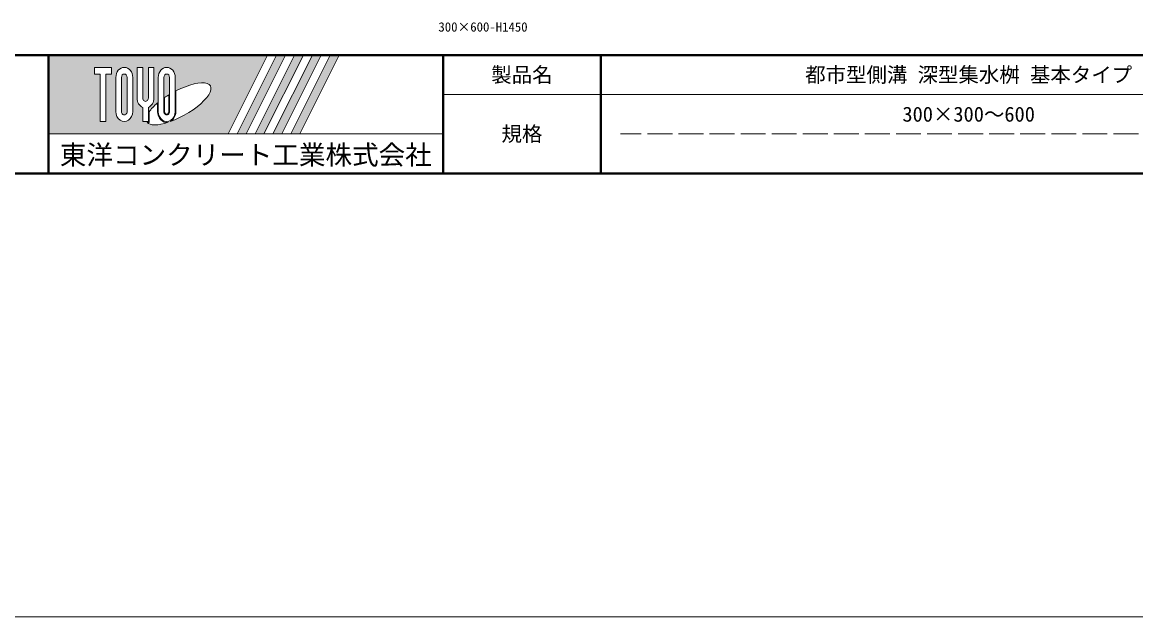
# Model space of a CAD drawing. Units: millimetres at full size; details may follow other scales. Extents: x -3301 to 90699, y 107523 to 139162.
# Drawn here: x 19816 to 25461, y 107523 to 110538 of the extents above; entities that cross this region are included whole.
import ezdxf
from ezdxf.enums import TextEntityAlignment as Align

# ---------------------------------------------------------------- set-up
doc = ezdxf.new("R2010")
doc.units = ezdxf.units.MM
doc.header["$LTSCALE"] = 21
doc.linetypes.add('DASHED', pattern=[7.5, 6, -1.5])
doc.linetypes.add('USER1', pattern=[1.35, 0.75, -0.6])
for name, color, linetype, lineweight in [('0_2', 7, 'USER1', 9), ('図枠', 7, 'Continuous', 5), ('枠', 5, 'Continuous', 13), ('補助線', 8, 'Continuous', 13)]:
    doc.layers.add(name, color=color, linetype=linetype, lineweight=lineweight)
doc.styles.add('ＭＳ ゴシック', font='')
doc.styles.get('ＭＳ ゴシック').set_extended_font_data('MS Gothic')

msp = doc.modelspace()

# ---------------------------------------------------------------- hatches: boundary and pattern name
at = {"layer": '図枠'}
h = msp.add_hatch(color=256, dxfattribs=at)
h.paths.add_polyline_path([(19949.21, 110371.48), (19949.21, 109971.48), (20859.84, 109971.48), (21059.84, 110371.48)])
edge = h.paths.add_edge_path(flags=16)
edge.add_ellipse((20608.11, 110123.81), major_axis=(161.62, 90.46), ratio=0.3471473, start_angle=-144.31122, end_angle=72.1899, ccw=False)
edge.add_ellipse((20548.26, 110084.75), major_axis=(0, 55), ratio=0.8463542, start_angle=-160.70346, end_angle=-90)
edge.add_line((20594.81, 110084.75), (20594.81, 110189.59))
edge = h.paths.add_edge_path(flags=16)
edge.add_ellipse((20548.26, 110258.21), major_axis=(0, 50.77), ratio=0.8463542, start_angle=-90, end_angle=90, ccw=False)
edge.add_line((20591.23, 110258.21), (20591.23, 110084.75))
edge.add_ellipse((20548.26, 110084.75), major_axis=(0, 50.77), ratio=0.8463542, start_angle=90, end_angle=-90, ccw=False)
edge.add_line((20505.29, 110084.75), (20505.29, 110258.21))
edge = h.paths.add_edge_path(flags=16)
edge.add_line((20562.58, 110258.21), (20562.58, 110084.75))
edge.add_ellipse((20548.26, 110084.75), major_axis=(0, 16.92), ratio=0.8463542, start_angle=90, end_angle=-90, ccw=False)
edge.add_line((20533.94, 110084.75), (20533.94, 110258.21))
edge.add_ellipse((20548.26, 110258.21), major_axis=(0, 16.92), ratio=0.8463542, start_angle=-90, end_angle=90, ccw=False)
edge = h.paths.add_edge_path(flags=16)
edge.add_line((20559, 110169.55), (20559, 110084.75))
edge.add_ellipse((20548.26, 110084.75), major_axis=(0, 12.69), ratio=0.8463541, start_angle=90, end_angle=-90, ccw=False)
edge.add_line((20537.52, 110084.75), (20537.52, 110155.67))
edge.add_ellipse((20608.11, 110123.81), major_axis=(161.62, 90.46), ratio=0.3471473, start_angle=107.79174, end_angle=126.47132, ccw=False)
edge = h.paths.add_edge_path(flags=16)
edge.add_ellipse((20440.84, 110153.5), major_axis=(0, 50.77), ratio=0.8463542, start_angle=-163.34117, end_angle=-90, ccw=False)
edge.add_line((20455.16, 110105.63), (20455.16, 110033.98))
edge.add_line((20455.16, 110033.98), (20426.51, 110033.98))
edge.add_line((20426.51, 110033.98), (20426.51, 110105.63))
edge.add_ellipse((20440.84, 110153.5), major_axis=(0, 50.77), ratio=0.8463542, start_angle=90, end_angle=163.34117, ccw=False)
edge.add_line((20397.87, 110153.5), (20397.87, 110308.98))
edge.add_line((20397.87, 110308.98), (20426.51, 110308.98))
edge.add_line((20426.51, 110308.98), (20426.51, 110153.5))
edge.add_ellipse((20440.84, 110153.5), major_axis=(0, 16.92), ratio=0.8463542, start_angle=90, end_angle=-90)
edge.add_line((20455.16, 110153.5), (20455.16, 110308.98))
edge.add_line((20455.16, 110308.98), (20483.81, 110308.98))
edge.add_line((20483.81, 110308.98), (20483.81, 110153.5))
edge = h.paths.add_edge_path(flags=16)
edge.add_line((20501.71, 110128.53), (20501.71, 110084.75))
edge.add_ellipse((20548.26, 110084.75), major_axis=(0, 55), ratio=0.8463542, start_angle=90, end_angle=-171.54427)
edge.add_ellipse((20608.11, 110123.81), major_axis=(161.62, 90.46), ratio=0.3471473, start_angle=-178.64954, end_angle=-148.29244, ccw=False)
edge.add_line((20448.99, 110029.75), (20458.74, 110029.75))
edge.add_line((20458.74, 110029.75), (20458.74, 110083.38))
edge.add_ellipse((20608.11, 110123.81), major_axis=(161.62, 90.46), ratio=0.3471473, start_angle=148.21912, end_angle=165.90812, ccw=False)
edge = h.paths.add_edge_path(flags=16)
edge.add_ellipse((20333.42, 110258.21), major_axis=(0, 50.77), ratio=0.8463542, start_angle=-90, end_angle=90, ccw=False)
edge.add_line((20376.38, 110258.21), (20376.38, 110084.75))
edge.add_ellipse((20333.42, 110084.75), major_axis=(0, 50.77), ratio=0.8463542, start_angle=90, end_angle=-90, ccw=False)
edge.add_line((20290.45, 110084.75), (20290.45, 110258.21))
edge = h.paths.add_edge_path(flags=16)
edge.add_line((20347.74, 110258.21), (20347.74, 110084.75))
edge.add_ellipse((20333.42, 110084.75), major_axis=(0, 16.92), ratio=0.8463542, start_angle=90, end_angle=-90, ccw=False)
edge.add_line((20319.09, 110084.75), (20319.09, 110258.21))
edge.add_ellipse((20333.42, 110258.21), major_axis=(0, 16.92), ratio=0.8463542, start_angle=-90, end_angle=90, ccw=False)
h.paths.add_polyline_path([(20268.96, 110308.98), (20268.96, 110275.13), (20240.32, 110275.13), (20240.32, 110033.98), (20211.67, 110033.98), (20211.67, 110275.13), (20183.03, 110275.13), (20183.03, 110308.98)], flags=16)
for points in [[(20905.21, 109971.48), (20950.59, 109971.48), (21150.59, 110371.48), (21105.21, 110371.48)], [(21241.34, 110371.48), (21195.96, 110371.48), (20995.96, 109971.48), (21041.34, 109971.48)], [(21332.09, 110371.48), (21286.71, 110371.48), (21086.71, 109971.48), (21132.09, 109971.48)], [(21422.84, 110371.48), (21377.46, 110371.48), (21177.46, 109971.48), (21222.84, 109971.48)]]:
    msp.add_hatch(color=256, dxfattribs=at).paths.add_polyline_path(points)

# ---------------------------------------------------------------- linework, layer by layer
at = {"layer": '図枠', "lineweight": 40}
for p, q in [((12899.21, 110371.48), (28499.21, 110371.48)), ((19949.21, 109771.48), (19949.21, 110371.48)), ((21949.21, 109771.48), (21949.21, 110371.48)), ((22749.21, 109771.48), (22749.21, 110371.48)), ((12899.21, 109771.48), (28499.21, 109771.48))]:
    msp.add_line(p, q, dxfattribs=at)
at = {"layer": '図枠', "lineweight": 20}
msp.add_line((13299.21, 110371.48), (28099.21, 110371.48), dxfattribs=at)
at = {"layer": '図枠'}
for p, q in [((19949.21, 110371.48), (21059.84, 110371.48)), ((21059.84, 110371.48), (20859.84, 109971.48)), ((21105.21, 110371.48), (20905.21, 109971.48)), ((21150.59, 110371.48), (20950.59, 109971.48)), ((21195.96, 110371.48), (20995.96, 109971.48)), ((21241.34, 110371.48), (21041.34, 109971.48)), ((21286.71, 110371.48), (21086.71, 109971.48)), ((21105.21, 110371.48), (21150.59, 110371.48)), ((21332.09, 110371.48), (21132.09, 109971.48)), ((21377.46, 110371.48), (21177.46, 109971.48)), ((21195.96, 110371.48), (21241.34, 110371.48)), ((21422.84, 110371.48), (21222.84, 109971.48)), ((21286.71, 110371.48), (21332.09, 110371.48)), ((21377.46, 110371.48), (21422.84, 110371.48)), ((20183.03, 110308.98), (20183.03, 110275.13)), ((20183.03, 110308.98), (20268.96, 110308.98)), ((20268.96, 110308.98), (20268.96, 110275.13)), ((20397.87, 110308.98), (20426.51, 110308.98)), ((20397.87, 110153.5), (20397.87, 110308.98)), ((20426.51, 110308.98), (20426.51, 110153.5)), ((20455.16, 110308.98), (20483.81, 110308.98)), ((20455.16, 110153.5), (20455.16, 110308.98)), ((20483.81, 110308.98), (20483.81, 110153.5)), ((20211.67, 110275.13), (20183.03, 110275.13)), ((20211.67, 110275.13), (20211.67, 110033.98)), ((20240.32, 110275.13), (20240.32, 110033.98)), ((20268.96, 110275.13), (20240.32, 110275.13)), ((20290.45, 110258.21), (20290.45, 110084.75)), ((20319.09, 110084.75), (20319.09, 110258.21)), ((20347.74, 110258.21), (20347.74, 110084.75)), ((20376.38, 110084.75), (20376.38, 110258.21)), ((20505.29, 110258.21), (20505.29, 110084.75)), ((20533.94, 110084.75), (20533.94, 110258.21)), ((20562.58, 110258.21), (20562.58, 110084.75)), ((20591.23, 110084.75), (20591.23, 110258.21)), ((20594.81, 110084.75), (20594.81, 110189.59)), ((20537.52, 110084.75), (20537.52, 110155.67)), ((20559, 110169.55), (20559, 110084.75)), ((20426.51, 110105.63), (20426.51, 110033.98)), ((20455.16, 110105.63), (20455.16, 110033.98)), ((20458.74, 110083.38), (20458.74, 110029.75)), ((20501.71, 110128.53), (20501.71, 110084.75)), ((20240.32, 110033.98), (20211.67, 110033.98)), ((20455.16, 110033.98), (20426.51, 110033.98)), ((20448.99, 110029.75), (20458.74, 110029.75)), ((19949.21, 109971.48), (20859.84, 109971.48)), ((20905.21, 109971.48), (20950.59, 109971.48)), ((20995.96, 109971.48), (21041.34, 109971.48)), ((21086.71, 109971.48), (21132.09, 109971.48)), ((21177.46, 109971.48), (21222.84, 109971.48))]:
    msp.add_line(p, q, dxfattribs=at)
at = {"layer": '図枠', "lineweight": 13}
msp.add_line((28499.21, 110171.48), (21949.21, 110171.48), dxfattribs=at)
at = {"layer": '図枠', "linetype": 'DASHED', "lineweight": 9}
msp.add_line((26419.21, 109971.48), (22849.21, 109971.48), dxfattribs=at)
at = {"layer": '図枠'}
for centre, major_axis, ratio, start_param, end_param in [((20333.42, 110258.21), (0, 50.77), 0.846354, 4.712389, 7.8539816), ((20548.26, 110258.21), (0, 50.77), 0.846354, 4.712389, 7.8539816), ((20333.42, 110258.21), (0, 16.92), 0.846354, 4.712389, 7.8539816), ((20548.26, 110258.21), (0, 16.92), 0.846354, 4.712389, 7.8539816), ((20608.11, 110123.81), (161.62, 90.46), 0.347147, 4.2621853, 7.7429163), ((20440.84, 110153.5), (0, 50.77), 0.846354, 1.5707963, 2.8017557), ((20440.84, 110153.5), (0, 16.92), 0.846354, 1.5707963, 4.712389), ((20440.84, 110153.5), (0, 50.77), 0.846354, 3.4814296, 4.712389), ((20608.11, 110123.81), (161.62, 90.46), 0.347147, 1.6817405, 1.8219833), ((20333.42, 110084.75), (0, 50.77), 0.846354, 1.5707963, 4.712389), ((20333.42, 110084.75), (0, 16.92), 0.846354, 1.5707963, 4.712389), ((20608.11, 110123.81), (161.62, 90.46), 0.347147, 2.0815197, 2.5155126), ((20548.26, 110084.75), (0, 55), 0.846354, 1.5707963, 3.3154679), ((20548.26, 110084.75), (0, 50.77), 0.846354, 1.5707963, 4.712389), ((20548.26, 110084.75), (0, 16.92), 0.846354, 1.5707963, 4.712389), ((20548.26, 110084.75), (0, 12.69), 0.846354, 1.5707963, 4.712389), ((20548.26, 110084.75), (0, 55), 0.846354, 3.5338438, 4.712389), ((20608.11, 110123.81), (161.62, 90.46), 0.347147, 3.2093975, 4.2004451)]:
    msp.add_ellipse(centre, major_axis=major_axis, ratio=ratio, start_param=start_param, end_param=end_param, dxfattribs=at)
at = {"layer": '枠'}
msp.add_line((-3300.79, 107523.32), (90699.21, 107523.32), dxfattribs=at)
at = {"layer": '補助線'}
msp.add_line((19949.21, 109971.48), (21949.21, 109971.48), dxfattribs=at)

# ---------------------------------------------------------------- texts
at = {"layer": '0_2', "style": 'ＭＳ ゴシック'}
msp.add_text('300×600-H1450', height=47.47, dxfattribs=at).set_placement((22151.82, 110513.81), align=Align.MIDDLE_CENTER)
at = {"layer": '図枠', "style": 'ＭＳ ゴシック'}
for s, height, p in [('製品名', 75.95, (22349.21, 110271.48)), ('都市型側溝 深型集水桝 基本タイプ ', 75.95, (24639.82, 110271.48)), ('300×300～600 ', 75.95, (24639.82, 110071.48)), ('規格', 75.95, (22349.21, 109971.48)), ('東洋コンクリート工業株式会社', 98.74, (20949.21, 109865.23))]:
    msp.add_text(s, height=height, dxfattribs=at).set_placement(p, align=Align.MIDDLE_CENTER)

doc.saveas('drawing.dxf')
